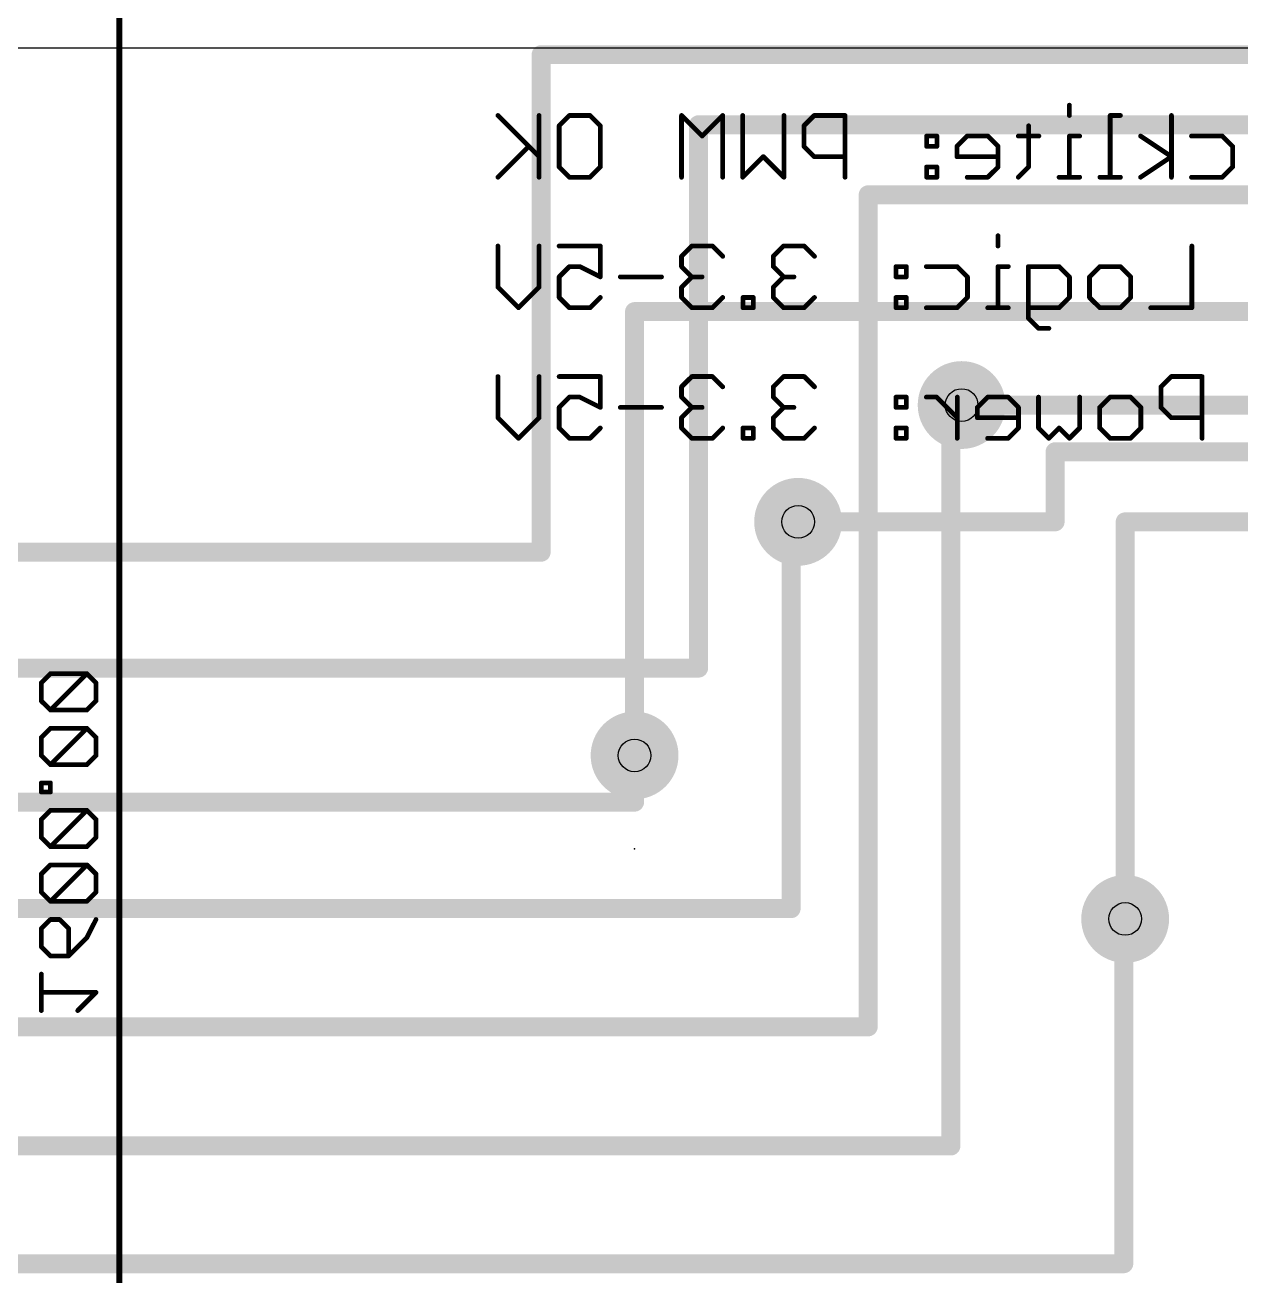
# Model space of a CAD drawing. Extents: x -2 to 110, y -6 to 68.
# Drawn here: x 43.95 to 69.98, y 24.36 to 51.13 of the extents above; entities that cross this region are included whole.
import ezdxf

# ---------------------------------------------------------------- set-up
doc = ezdxf.new("R2010")
doc.units = 0
for name, color, linetype in [('1', 22, 'CONTINUOUS'), ('16', 175, 'CONTINUOUS'), ('18', 82, 'CONTINUOUS'), ('22', 253, 'CONTINUOUS'), ('24', 7, 'CONTINUOUS'), ('29', 253, 'CONTINUOUS'), ('30', 253, 'CONTINUOUS'), ('44', 253, 'CONTINUOUS'), ('52', 253, 'CONTINUOUS')]:
    doc.layers.add(name, color=color, linetype=linetype)

# ---------------------------------------------------------------- blocks, each defined once
blk = doc.blocks.new('ROUNDV')
at = {"const_width": 0.5}
blk.add_lwpolyline([(0, -0.25, 1), (0, 0.25, 1), (0, -0.25)], format="xyb", dxfattribs=at)

msp = doc.modelspace()

# ---------------------------------------------------------------- linework, layer by layer
at = {"layer": '1', "const_width": 0.4064}
for points in [[(79, 45), (57, 45)], [(57, 45), (57, 35.5)], [(85.5, 43), (64, 43)], [(87, 42), (66, 42)], [(66, 42), (66, 40.5)], [(66, 40.5), (60.5, 40.5)], [(89, 40.5), (67.5, 40.5)], [(67.5, 40.5), (67.5, 32)]]:
    msp.add_lwpolyline(points, dxfattribs=at)
at = {"layer": '1', "const_width": 0.2032}
for points in [[(57, 45.1016, 1), (57, 44.8984)], [(57.1016, 45, 1), (56.8984, 45)], [(64, 43.1016, 1), (64, 42.8984)], [(66, 42.1016, 1), (66, 41.8984)], [(66.1016, 42, 1), (65.8984, 42)], [(60.5, 40.6016, 1), (60.5, 40.3984)], [(66, 40.3984, 1), (66, 40.6016)], [(67.5, 40.6016, 1), (67.5, 40.3984)], [(67.6016, 40.5, 1), (67.3984, 40.5)], [(65.8984, 40.5, 1), (66.1016, 40.5)], [(56.8984, 35.5, 1), (57.1016, 35.5)], [(67.3984, 32, 1), (67.6016, 32)]]:
    msp.add_lwpolyline(points, format="xyb", dxfattribs=at)
at = {"layer": '16', "const_width": 0.4064}
for points in [[(55, 50.5), (76, 50.5)], [(55, 39.85), (55, 50.5)], [(73.5, 49), (58.37, 49)], [(58.37, 49), (58.37, 37.37)], [(62, 29.69), (62, 47.5)], [(62, 47.5), (71, 47.5)], [(64, 43), (63.77, 43)], [(63.77, 43), (63.77, 27.14)], [(60.5, 40.5), (60.35, 40.5)], [(60.35, 40.5), (60.35, 32.22)], [(31.6, 39.85), (55, 39.85)], [(58.37, 37.37), (31.6, 37.37)], [(57, 35.5), (57, 34.5)], [(57, 34.5), (31.6, 34.5)], [(60.35, 32.22), (31.6, 32.22)], [(67.5, 32), (67.47, 32)], [(67.47, 32), (67.47, 24.62)], [(31.6, 29.69), (62, 29.69)], [(63.77, 27.14), (31.6, 27.14)], [(67.47, 24.62), (31.6, 24.62)]]:
    msp.add_lwpolyline(points, dxfattribs=at)
at = {"layer": '16', "const_width": 0.2032}
for points in [[(55, 50.6016, 1), (55, 50.3984)], [(55.1016, 50.5, 1), (54.8984, 50.5)], [(58.37, 49.1016, 1), (58.37, 48.8984)], [(58.4716, 49, 1), (58.2684, 49)], [(62.1016, 47.5, 1), (61.8984, 47.5)], [(62, 47.6016, 1), (62, 47.3984)], [(63.77, 43.1016, 1), (63.77, 42.8984)], [(63.8716, 43, 1), (63.6684, 43)], [(64, 42.8984, 1), (64, 43.1016)], [(60.35, 40.6016, 1), (60.35, 40.3984)], [(60.4516, 40.5, 1), (60.2484, 40.5)], [(60.5, 40.3984, 1), (60.5, 40.6016)], [(54.8984, 39.85, 1), (55.1016, 39.85)], [(55, 39.7484, 1), (55, 39.9516)], [(58.37, 37.2684, 1), (58.37, 37.4716)], [(58.2684, 37.37, 1), (58.4716, 37.37)], [(57.1016, 35.5, 1), (56.8984, 35.5)], [(56.8984, 34.5, 1), (57.1016, 34.5)], [(57, 34.3984, 1), (57, 34.6016)], [(60.35, 32.1184, 1), (60.35, 32.3216)], [(60.2484, 32.22, 1), (60.4516, 32.22)], [(67.47, 32.1016, 1), (67.47, 31.8984)], [(67.5716, 32, 1), (67.3684, 32)], [(67.5, 31.8984, 1), (67.5, 32.1016)], [(61.8984, 29.69, 1), (62.1016, 29.69)], [(62, 29.5884, 1), (62, 29.7916)], [(63.77, 27.0384, 1), (63.77, 27.2416)], [(63.6684, 27.14, 1), (63.8716, 27.14)], [(67.3684, 24.62, 1), (67.5716, 24.62)], [(67.47, 24.5184, 1), (67.47, 24.7216)]]:
    msp.add_lwpolyline(points, format="xyb", dxfattribs=at)
at = {"layer": '22'}
for points, const_width in [([(45.97, 14.085), (45.97, 54.595)], 0.13), ([(66.3059, 49.4186), (66.3059, 49.1983)], 0.1016), ([(54.957, 48.317), (54.0757, 49.1983)], 0.1016), ([(54.957, 49.1983), (54.957, 47.8764)], 0.1016), ([(55.3854, 48.978), (55.6057, 49.1983)], 0.1016), ([(55.3854, 48.0967), (55.3854, 48.978)], 0.1016), ([(55.6057, 49.1983), (56.0464, 49.1983)], 0.1016), ([(56.0464, 49.1983), (56.2667, 48.978)], 0.1016), ([(56.2667, 48.978), (56.2667, 48.0967)], 0.1016), ([(58.4455, 48.7577), (58.0049, 49.1983)], 0.1016), ([(58.0049, 49.1983), (58.0049, 47.8764)], 0.1016), ([(58.8861, 49.1983), (58.4455, 48.7577)], 0.1016), ([(58.8861, 47.8764), (58.8861, 49.1983)], 0.1016), ([(59.3146, 47.8764), (59.3146, 49.1983)], 0.1016), ([(60.1959, 49.1983), (60.1959, 47.8764)], 0.1016), ([(60.8446, 49.1983), (60.6243, 48.978)], 0.1016), ([(60.6243, 48.978), (60.6243, 48.5374)], 0.1016), ([(61.5056, 49.1983), (60.8446, 49.1983)], 0.1016), ([(61.5056, 47.8764), (61.5056, 49.1983)], 0.1016), ([(65.4327, 48.978), (65.4327, 48.0967)], 0.1016), ([(67.3993, 49.1983), (67.179, 49.1983)], 0.1016), ([(67.179, 49.1983), (67.179, 47.8764)], 0.1016), ([(68.4908, 47.8764), (68.4908, 49.1983)], 0.1016), ([(63.4702, 48.7577), (63.2499, 48.7577)], 0.1016), ([(63.2499, 48.7577), (63.2499, 48.5374)], 0.1016), ([(63.4702, 48.5374), (63.4702, 48.7577)], 0.1016), ([(64.1189, 48.7577), (63.8986, 48.5374)], 0.1016), ([(64.5596, 48.7577), (64.1189, 48.7577)], 0.1016), ([(64.7799, 48.5374), (64.5596, 48.7577)], 0.1016), ([(65.653, 48.7577), (65.2124, 48.7577)], 0.1016), ([(66.5262, 48.7577), (66.3059, 48.7577)], 0.1016), ([(66.3059, 48.7577), (66.3059, 47.8764)], 0.1016), ([(68.4908, 48.317), (67.8298, 48.7577)], 0.1016), ([(68.9192, 48.7577), (69.5802, 48.7577)], 0.1016), ([(69.5802, 48.7577), (69.8005, 48.5374)], 0.1016), ([(54.7366, 48.5374), (54.0757, 47.8764)], 0.1016), ([(60.6243, 48.5374), (60.8446, 48.317)], 0.1016), ([(63.2499, 48.5374), (63.4702, 48.5374)], 0.1016), ([(63.8986, 48.5374), (63.8986, 48.317)], 0.1016), ([(64.7799, 48.0967), (64.7799, 48.5374)], 0.1016), ([(69.8005, 48.5374), (69.8005, 48.0967)], 0.1016), ([(59.7552, 48.317), (59.3146, 47.8764)], 0.1016), ([(60.1959, 47.8764), (59.7552, 48.317)], 0.1016), ([(60.8446, 48.317), (61.5056, 48.317)], 0.1016), ([(63.8986, 48.317), (64.7799, 48.317)], 0.1016), ([(67.8298, 47.8764), (68.4908, 48.317)], 0.1016), ([(55.6057, 47.8764), (55.3854, 48.0967)], 0.1016), ([(56.2667, 48.0967), (56.0464, 47.8764)], 0.1016), ([(63.4702, 48.0967), (63.2499, 48.0967)], 0.1016), ([(63.2499, 48.0967), (63.2499, 47.8764)], 0.1016), ([(63.4702, 47.8764), (63.4702, 48.0967)], 0.1016), ([(64.5596, 47.8764), (64.7799, 48.0967)], 0.1016), ([(65.4327, 48.0967), (65.2124, 47.8764)], 0.1016), ([(69.8005, 48.0967), (69.5802, 47.8764)], 0.1016), ([(56.0464, 47.8764), (55.6057, 47.8764)], 0.1016), ([(63.2499, 47.8764), (63.4702, 47.8764)], 0.1016), ([(64.1189, 47.8764), (64.5596, 47.8764)], 0.1016), ([(66.5262, 47.8764), (66.0856, 47.8764)], 0.1016), ([(67.3993, 47.8764), (66.9587, 47.8764)], 0.1016), ([(69.5802, 47.8764), (68.9192, 47.8764)], 0.1016), ([(64.7779, 46.6247), (64.7779, 46.4043)], 0.1016), ([(54.0757, 45.523), (54.0757, 46.4043)], 0.1016), ([(54.957, 46.4043), (54.957, 45.523)], 0.1016), ([(55.3854, 46.4043), (56.2667, 46.4043)], 0.1016), ([(56.2667, 46.4043), (56.2667, 45.7434)], 0.1016), ([(58.2252, 46.4043), (58.0048, 46.184)], 0.1016), ([(58.6658, 46.4043), (58.2252, 46.4043)], 0.1016), ([(58.8861, 46.184), (58.6658, 46.4043)], 0.1016), ([(60.1898, 46.4043), (59.9694, 46.184)], 0.1016), ([(60.6304, 46.4043), (60.1898, 46.4043)], 0.1016), ([(60.8507, 46.184), (60.6304, 46.4043)], 0.1016), ([(68.9274, 46.4043), (68.9274, 45.0824)], 0.1016), ([(58.0048, 46.184), (58.0048, 45.9637)], 0.1016), ([(59.9694, 46.184), (59.9694, 45.9637)], 0.1016), ([(55.6057, 45.9637), (55.3854, 45.7434)], 0.1016), ([(55.3854, 45.7434), (55.3854, 45.3027)], 0.1016), ([(55.826, 45.9637), (55.6057, 45.9637)], 0.1016), ([(56.2667, 45.7434), (55.826, 45.9637)], 0.1016), ([(57.5764, 45.7434), (56.6951, 45.7434)], 0.1016), ([(58.0048, 45.9637), (58.2252, 45.7434)], 0.1016), ([(58.2252, 45.7434), (58.0048, 45.523)], 0.1016), ([(58.2252, 45.7434), (58.4455, 45.7434)], 0.1016), ([(59.9694, 45.9637), (60.1898, 45.7434)], 0.1016), ([(60.1898, 45.7434), (59.9694, 45.523)], 0.1016), ([(60.1898, 45.7434), (60.4101, 45.7434)], 0.1016), ([(62.8153, 45.9637), (62.595, 45.9637)], 0.1016), ([(62.595, 45.9637), (62.595, 45.7434)], 0.1016), ([(62.595, 45.7434), (62.8153, 45.7434)], 0.1016), ([(62.8153, 45.7434), (62.8153, 45.9637)], 0.1016), ([(63.2437, 45.9637), (63.9047, 45.9637)], 0.1016), ([(63.9047, 45.9637), (64.125, 45.7434)], 0.1016), ([(64.125, 45.7434), (64.125, 45.3027)], 0.1016), ([(64.9982, 45.9637), (64.7779, 45.9637)], 0.1016), ([(64.7779, 45.9637), (64.7779, 45.0824)], 0.1016), ([(65.4266, 44.8621), (65.4266, 45.9637)], 0.1016), ([(65.4266, 45.9637), (66.0876, 45.9637)], 0.1016), ([(66.0876, 45.9637), (66.3079, 45.7434)], 0.1016), ([(66.3079, 45.7434), (66.3079, 45.3027)], 0.1016), ([(66.7363, 45.7434), (66.9567, 45.9637)], 0.1016), ([(66.7363, 45.3027), (66.7363, 45.7434)], 0.1016), ([(66.9567, 45.9637), (67.3973, 45.9637)], 0.1016), ([(67.3973, 45.9637), (67.6176, 45.7434)], 0.1016), ([(67.6176, 45.7434), (67.6176, 45.3027)], 0.1016), ([(54.5163, 45.0824), (54.0757, 45.523)], 0.1016), ([(54.957, 45.523), (54.5163, 45.0824)], 0.1016), ([(58.0048, 45.523), (58.0048, 45.3027)], 0.1016), ([(59.9694, 45.523), (59.9694, 45.3027)], 0.1016), ([(55.3854, 45.3027), (55.6057, 45.0824)], 0.1016), ([(56.0464, 45.0824), (56.2667, 45.3027)], 0.1016), ([(58.0048, 45.3027), (58.2252, 45.0824)], 0.1016), ([(58.6658, 45.0824), (58.8861, 45.3027)], 0.1016), ([(59.541, 45.3027), (59.3207, 45.3027)], 0.1016), ([(59.3207, 45.3027), (59.3207, 45.0824)], 0.1016), ([(59.541, 45.0824), (59.541, 45.3027)], 0.1016), ([(59.9694, 45.3027), (60.1898, 45.0824)], 0.1016), ([(60.6304, 45.0824), (60.8507, 45.3027)], 0.1016), ([(62.8153, 45.3027), (62.595, 45.3027)], 0.1016), ([(62.595, 45.3027), (62.595, 45.0824)], 0.1016), ([(62.8153, 45.0824), (62.8153, 45.3027)], 0.1016), ([(64.125, 45.3027), (63.9047, 45.0824)], 0.1016), ([(66.3079, 45.3027), (66.0876, 45.0824)], 0.1016), ([(66.9567, 45.0824), (66.7363, 45.3027)], 0.1016), ([(67.6176, 45.3027), (67.3973, 45.0824)], 0.1016), ([(55.6057, 45.0824), (56.0464, 45.0824)], 0.1016), ([(58.2252, 45.0824), (58.6658, 45.0824)], 0.1016), ([(59.3207, 45.0824), (59.541, 45.0824)], 0.1016), ([(60.1898, 45.0824), (60.6304, 45.0824)], 0.1016), ([(62.595, 45.0824), (62.8153, 45.0824)], 0.1016), ([(63.9047, 45.0824), (63.2437, 45.0824)], 0.1016), ([(64.9982, 45.0824), (64.5575, 45.0824)], 0.1016), ([(66.0876, 45.0824), (65.4266, 45.0824)], 0.1016), ([(67.3973, 45.0824), (66.9567, 45.0824)], 0.1016), ([(68.9274, 45.0824), (68.0461, 45.0824)], 0.1016), ([(65.6469, 44.6418), (65.4266, 44.8621)], 0.1016), ([(65.8673, 44.6418), (65.6469, 44.6418)], 0.1016), ([(54.0757, 42.729), (54.0757, 43.6103)], 0.1016), ([(54.957, 43.6103), (54.957, 42.729)], 0.1016), ([(55.3854, 43.6103), (56.2667, 43.6103)], 0.1016), ([(56.2667, 43.6103), (56.2667, 42.9494)], 0.1016), ([(58.2252, 43.6103), (58.0048, 43.39)], 0.1016), ([(58.6658, 43.6103), (58.2252, 43.6103)], 0.1016), ([(58.8861, 43.39), (58.6658, 43.6103)], 0.1016), ([(60.1898, 43.6103), (59.9694, 43.39)], 0.1016), ([(60.6304, 43.6103), (60.1898, 43.6103)], 0.1016), ([(60.8507, 43.39), (60.6304, 43.6103)], 0.1016), ([(68.4847, 43.6103), (68.2644, 43.39)], 0.1016), ([(69.1456, 43.6103), (68.4847, 43.6103)], 0.1016), ([(69.1456, 42.2884), (69.1456, 43.6103)], 0.1016), ([(58.0048, 43.39), (58.0048, 43.1697)], 0.1016), ([(59.9694, 43.39), (59.9694, 43.1697)], 0.1016), ([(68.2644, 43.39), (68.2644, 42.9494)], 0.1016), ([(55.6057, 43.1697), (55.3854, 42.9494)], 0.1016), ([(55.826, 43.1697), (55.6057, 43.1697)], 0.1016), ([(56.2667, 42.9494), (55.826, 43.1697)], 0.1016), ([(58.0048, 43.1697), (58.2252, 42.9494)], 0.1016), ([(59.9694, 43.1697), (60.1898, 42.9494)], 0.1016), ([(62.8153, 43.1697), (62.595, 43.1697)], 0.1016), ([(62.595, 43.1697), (62.595, 42.9494)], 0.1016), ([(62.8153, 42.9494), (62.8153, 43.1697)], 0.1016), ([(63.4661, 43.1697), (63.2458, 43.1697)], 0.1016), ([(63.9067, 42.729), (63.4661, 43.1697)], 0.1016), ([(63.9067, 42.2884), (63.9067, 43.1697)], 0.1016), ([(64.5555, 43.1697), (64.3352, 42.9494)], 0.1016), ([(64.9961, 43.1697), (64.5555, 43.1697)], 0.1016), ([(65.2165, 42.9494), (64.9961, 43.1697)], 0.1016), ([(65.6449, 42.5087), (65.6449, 43.1697)], 0.1016), ([(66.5262, 43.1697), (66.5262, 42.5087)], 0.1016), ([(66.9546, 42.9494), (67.175, 43.1697)], 0.1016), ([(67.175, 43.1697), (67.6156, 43.1697)], 0.1016), ([(67.6156, 43.1697), (67.8359, 42.9494)], 0.1016), ([(55.3854, 42.9494), (55.3854, 42.5087)], 0.1016), ([(57.5764, 42.9494), (56.6951, 42.9494)], 0.1016), ([(58.2252, 42.9494), (58.0048, 42.729)], 0.1016), ([(58.2252, 42.9494), (58.4455, 42.9494)], 0.1016), ([(60.1898, 42.9494), (59.9694, 42.729)], 0.1016), ([(60.1898, 42.9494), (60.4101, 42.9494)], 0.1016), ([(62.595, 42.9494), (62.8153, 42.9494)], 0.1016), ([(64.3352, 42.9494), (64.3352, 42.729)], 0.1016), ([(65.2165, 42.5087), (65.2165, 42.9494)], 0.1016), ([(66.9546, 42.5087), (66.9546, 42.9494)], 0.1016), ([(67.8359, 42.9494), (67.8359, 42.5087)], 0.1016), ([(68.2644, 42.9494), (68.4847, 42.729)], 0.1016), ([(54.5163, 42.2884), (54.0757, 42.729)], 0.1016), ([(54.957, 42.729), (54.5163, 42.2884)], 0.1016), ([(58.0048, 42.729), (58.0048, 42.5087)], 0.1016), ([(59.9694, 42.729), (59.9694, 42.5087)], 0.1016), ([(64.3352, 42.729), (65.2165, 42.729)], 0.1016), ([(68.4847, 42.729), (69.1456, 42.729)], 0.1016), ([(55.3854, 42.5087), (55.6057, 42.2884)], 0.1016), ([(55.6057, 42.2884), (56.0464, 42.2884)], 0.1016), ([(56.0464, 42.2884), (56.2667, 42.5087)], 0.1016), ([(58.0048, 42.5087), (58.2252, 42.2884)], 0.1016), ([(58.2252, 42.2884), (58.6658, 42.2884)], 0.1016), ([(58.6658, 42.2884), (58.8861, 42.5087)], 0.1016), ([(59.541, 42.5087), (59.3207, 42.5087)], 0.1016), ([(59.3207, 42.5087), (59.3207, 42.2884)], 0.1016), ([(59.3207, 42.2884), (59.541, 42.2884)], 0.1016), ([(59.541, 42.2884), (59.541, 42.5087)], 0.1016), ([(59.9694, 42.5087), (60.1898, 42.2884)], 0.1016), ([(60.1898, 42.2884), (60.6304, 42.2884)], 0.1016), ([(60.6304, 42.2884), (60.8507, 42.5087)], 0.1016), ([(62.8153, 42.5087), (62.595, 42.5087)], 0.1016), ([(62.595, 42.5087), (62.595, 42.2884)], 0.1016), ([(62.595, 42.2884), (62.8153, 42.2884)], 0.1016), ([(62.8153, 42.2884), (62.8153, 42.5087)], 0.1016), ([(64.5555, 42.2884), (64.9961, 42.2884)], 0.1016), ([(64.9961, 42.2884), (65.2165, 42.5087)], 0.1016), ([(65.8652, 42.2884), (65.6449, 42.5087)], 0.1016), ([(66.0855, 42.5087), (65.8652, 42.2884)], 0.1016), ([(66.3059, 42.2884), (66.0855, 42.5087)], 0.1016), ([(66.5262, 42.5087), (66.3059, 42.2884)], 0.1016), ([(67.175, 42.2884), (66.9546, 42.5087)], 0.1016), ([(67.6156, 42.2884), (67.175, 42.2884)], 0.1016), ([(67.8359, 42.5087), (67.6156, 42.2884)], 0.1016), ([(44.4982, 37.25), (44.3033, 37.0551)], 0.1016), ([(45.2778, 37.25), (44.4982, 37.25)], 0.1016), ([(44.4982, 36.4704), (45.2778, 37.25)], 0.1016), ([(45.4727, 37.0551), (45.2778, 37.25)], 0.1016), ([(44.3033, 37.0551), (44.3033, 36.6653)], 0.1016), ([(45.4727, 36.6653), (45.4727, 37.0551)], 0.1016), ([(44.3033, 36.6653), (44.4982, 36.4704)], 0.1016), ([(45.2778, 36.4704), (45.4727, 36.6653)], 0.1016), ([(44.4982, 36.4704), (45.2778, 36.4704)], 0.1016), ([(44.4982, 36.0806), (44.3033, 35.8857)], 0.1016), ([(44.3033, 35.8857), (44.3033, 35.4959)], 0.1016), ([(45.2778, 36.0806), (44.4982, 36.0806)], 0.1016), ([(44.4982, 35.301), (45.2778, 36.0806)], 0.1016), ([(45.4727, 35.8857), (45.2778, 36.0806)], 0.1016), ([(45.4727, 35.4959), (45.4727, 35.8857)], 0.1016), ([(44.3033, 35.4959), (44.4982, 35.301)], 0.1016), ([(44.4982, 35.301), (45.2778, 35.301)], 0.1016), ([(45.2778, 35.301), (45.4727, 35.4959)], 0.1016), ([(44.4982, 34.9112), (44.3033, 34.9112)], 0.1016), ([(44.3033, 34.9112), (44.3033, 34.7163)], 0.1016), ([(44.4982, 34.7163), (44.4982, 34.9112)], 0.1016), ([(44.3033, 34.7163), (44.4982, 34.7163)], 0.1016), ([(44.4982, 34.3265), (44.3033, 34.1316)], 0.1016), ([(45.2778, 34.3265), (44.4982, 34.3265)], 0.1016), ([(44.4982, 33.5469), (45.2778, 34.3265)], 0.1016), ([(45.4727, 34.1316), (45.2778, 34.3265)], 0.1016), ([(44.3033, 34.1316), (44.3033, 33.7418)], 0.1016), ([(45.4727, 33.7418), (45.4727, 34.1316)], 0.1016), ([(44.3033, 33.7418), (44.4982, 33.5469)], 0.1016), ([(45.2778, 33.5469), (45.4727, 33.7418)], 0.1016), ([(44.4982, 33.5469), (45.2778, 33.5469)], 0.1016), ([(44.4982, 33.1571), (44.3033, 32.9622)], 0.1016), ([(45.2778, 33.1571), (44.4982, 33.1571)], 0.1016), ([(44.4982, 32.3775), (45.2778, 33.1571)], 0.1016), ([(45.4727, 32.9622), (45.2778, 33.1571)], 0.1016), ([(44.3033, 32.9622), (44.3033, 32.5724)], 0.1016), ([(45.4727, 32.5724), (45.4727, 32.9622)], 0.1016), ([(44.3033, 32.5724), (44.4982, 32.3775)], 0.1016), ([(44.4982, 32.3775), (45.2778, 32.3775)], 0.1016), ([(45.2778, 32.3775), (45.4727, 32.5724)], 0.1016), ([(44.3033, 31.7928), (44.4982, 31.9877)], 0.1016), ([(44.4982, 31.9877), (44.6931, 31.9877)], 0.1016), ([(44.6931, 31.9877), (44.888, 31.7928)], 0.1016), ([(45.4727, 31.9877), (45.2778, 31.5979)], 0.1016), ([(44.3033, 31.403), (44.3033, 31.7928)], 0.1016), ([(44.888, 31.7928), (44.888, 31.2081)], 0.1016), ([(45.2778, 31.5979), (44.888, 31.2081)], 0.1016), ([(44.4982, 31.2081), (44.3033, 31.403)], 0.1016), ([(44.888, 31.2081), (44.4982, 31.2081)], 0.1016), ([(44.3033, 30.0387), (44.3033, 30.8183)], 0.1016), ([(45.4727, 30.4285), (44.3033, 30.4285)], 0.1016), ([(45.0829, 30.0387), (45.4727, 30.4285)], 0.1016)]:
    msp.add_lwpolyline(points, dxfattribs=dict(at, const_width=const_width))
at = {"layer": '22', "const_width": 0.0508}
for points in [[(66.3313, 49.4186, 1), (66.2805, 49.4186)], [(54.0936, 49.2163, 1), (54.0577, 49.1804)], [(54.9824, 49.1983, 1), (54.9316, 49.1983)], [(55.3674, 48.996, 1), (55.4034, 48.96)], [(55.4108, 48.978, 1), (55.36, 48.978)], [(55.6057, 49.2237, 1), (55.6057, 49.1729)], [(55.6237, 49.1804, 1), (55.5878, 49.2163)], [(56.0643, 49.2163, 1), (56.0284, 49.1804)], [(56.0464, 49.1729, 1), (56.0464, 49.2237)], [(56.2921, 48.978, 1), (56.2413, 48.978)], [(56.2487, 48.96, 1), (56.2846, 48.996)], [(58.0228, 49.2163, 1), (57.9869, 49.1804)], [(58.0303, 49.1983, 1), (57.9795, 49.1983)], [(58.9115, 49.1983, 1), (58.8607, 49.1983)], [(58.9041, 49.1804, 1), (58.8682, 49.2163)], [(59.34, 49.1983, 1), (59.2892, 49.1983)], [(60.2213, 49.1983, 1), (60.1705, 49.1983)], [(60.6063, 48.996, 1), (60.6423, 48.96)], [(60.6497, 48.978, 1), (60.5989, 48.978)], [(60.8446, 49.2237, 1), (60.8446, 49.1729)], [(60.8626, 49.1804, 1), (60.8267, 49.2163)], [(61.531, 49.1983, 1), (61.4802, 49.1983)], [(61.5056, 49.1729, 1), (61.5056, 49.2237)], [(65.4581, 48.978, 1), (65.4073, 48.978)], [(66.2805, 49.1983, 1), (66.3313, 49.1983)], [(67.179, 49.2237, 1), (67.179, 49.1729)], [(67.2044, 49.1983, 1), (67.1536, 49.1983)], [(67.3993, 49.1729, 1), (67.3993, 49.2237)], [(68.5162, 49.1983, 1), (68.4654, 49.1983)], [(58.4275, 48.7756, 1), (58.4635, 48.7397)], [(58.4275, 48.7397, 1), (58.4635, 48.7756)], [(63.2499, 48.7831, 1), (63.2499, 48.7323)], [(63.2753, 48.7577, 1), (63.2245, 48.7577)], [(63.4956, 48.7577, 1), (63.4448, 48.7577)], [(63.4702, 48.7323, 1), (63.4702, 48.7831)], [(64.1189, 48.7831, 1), (64.1189, 48.7323)], [(64.1369, 48.7397, 1), (64.101, 48.7756)], [(64.5775, 48.7756, 1), (64.5416, 48.7397)], [(64.5596, 48.7323, 1), (64.5596, 48.7831)], [(65.2124, 48.7831, 1), (65.2124, 48.7323)], [(65.653, 48.7323, 1), (65.653, 48.7831)], [(66.3059, 48.7831, 1), (66.3059, 48.7323)], [(66.3313, 48.7577, 1), (66.2805, 48.7577)], [(66.5262, 48.7323, 1), (66.5262, 48.7831)], [(67.8439, 48.7788, 1), (67.8157, 48.7366)], [(68.9192, 48.7831, 1), (68.9192, 48.7323)], [(69.5982, 48.7756, 1), (69.5622, 48.7397)], [(69.5802, 48.7323, 1), (69.5802, 48.7831)], [(54.7546, 48.5194, 1), (54.7187, 48.5553)], [(60.6423, 48.5553, 1), (60.6063, 48.5194)], [(60.5989, 48.5374, 1), (60.6497, 48.5374)], [(63.2499, 48.5628, 1), (63.2499, 48.512)], [(63.2245, 48.5374, 1), (63.2753, 48.5374)], [(63.4448, 48.5374, 1), (63.4956, 48.5374)], [(63.4702, 48.512, 1), (63.4702, 48.5628)], [(63.924, 48.5374, 1), (63.8732, 48.5374)], [(63.8807, 48.5553, 1), (63.9166, 48.5194)], [(64.8053, 48.5374, 1), (64.7545, 48.5374)], [(64.7619, 48.5194, 1), (64.7979, 48.5553)], [(69.8259, 48.5374, 1), (69.7751, 48.5374)], [(69.7825, 48.5194, 1), (69.8185, 48.5553)], [(54.939, 48.2991, 1), (54.9749, 48.335)], [(59.7732, 48.335, 1), (59.7373, 48.2991)], [(59.7732, 48.2991, 1), (59.7373, 48.335)], [(60.8446, 48.3424, 1), (60.8446, 48.2916)], [(60.8267, 48.2991, 1), (60.8626, 48.335)], [(61.5056, 48.2916, 1), (61.5056, 48.3424)], [(63.8986, 48.3424, 1), (63.8986, 48.2916)], [(63.8732, 48.317, 1), (63.924, 48.317)], [(64.7799, 48.2916, 1), (64.7799, 48.3424)], [(68.5049, 48.2959, 1), (68.4767, 48.3382)], [(68.4767, 48.2959, 1), (68.5049, 48.3382)], [(55.4034, 48.1147, 1), (55.3674, 48.0788)], [(55.36, 48.0967, 1), (55.4108, 48.0967)], [(56.2413, 48.0967, 1), (56.2921, 48.0967)], [(56.2846, 48.0788, 1), (56.2487, 48.1147)], [(63.2499, 48.1221, 1), (63.2499, 48.0713)], [(63.2753, 48.0967, 1), (63.2245, 48.0967)], [(63.4956, 48.0967, 1), (63.4448, 48.0967)], [(63.4702, 48.0713, 1), (63.4702, 48.1221)], [(64.7545, 48.0967, 1), (64.8053, 48.0967)], [(64.7979, 48.0788, 1), (64.7619, 48.1147)], [(65.4073, 48.0967, 1), (65.4581, 48.0967)], [(65.4507, 48.0788, 1), (65.4148, 48.1147)], [(69.7751, 48.0967, 1), (69.8259, 48.0967)], [(69.8185, 48.0788, 1), (69.7825, 48.1147)], [(54.0577, 47.8944, 1), (54.0936, 47.8584)], [(54.9316, 47.8764, 1), (54.9824, 47.8764)], [(55.6057, 47.9018, 1), (55.6057, 47.851)], [(55.5878, 47.8584, 1), (55.6237, 47.8944)], [(56.0284, 47.8944, 1), (56.0643, 47.8584)], [(56.0464, 47.851, 1), (56.0464, 47.9018)], [(57.9795, 47.8764, 1), (58.0303, 47.8764)], [(58.8607, 47.8764, 1), (58.9115, 47.8764)], [(59.2966, 47.8944, 1), (59.3325, 47.8584)], [(59.2892, 47.8764, 1), (59.34, 47.8764)], [(60.1705, 47.8764, 1), (60.2213, 47.8764)], [(60.1779, 47.8584, 1), (60.2138, 47.8944)], [(61.4802, 47.8764, 1), (61.531, 47.8764)], [(63.2499, 47.9018, 1), (63.2499, 47.851)], [(63.2245, 47.8764, 1), (63.2753, 47.8764)], [(63.4448, 47.8764, 1), (63.4956, 47.8764)], [(63.4702, 47.851, 1), (63.4702, 47.9018)], [(64.1189, 47.9018, 1), (64.1189, 47.851)], [(64.5416, 47.8944, 1), (64.5775, 47.8584)], [(64.5596, 47.851, 1), (64.5596, 47.9018)], [(65.1944, 47.8944, 1), (65.2304, 47.8584)], [(66.0856, 47.9018, 1), (66.0856, 47.851)], [(66.2805, 47.8764, 1), (66.3313, 47.8764)], [(66.5262, 47.851, 1), (66.5262, 47.9018)], [(66.9587, 47.9018, 1), (66.9587, 47.851)], [(67.1536, 47.8764, 1), (67.2044, 47.8764)], [(67.3993, 47.851, 1), (67.3993, 47.9018)], [(67.8157, 47.8975, 1), (67.8439, 47.8553)], [(68.4654, 47.8764, 1), (68.5162, 47.8764)], [(68.9192, 47.9018, 1), (68.9192, 47.851)], [(69.5622, 47.8944, 1), (69.5982, 47.8584)], [(69.5802, 47.851, 1), (69.5802, 47.9018)], [(64.8033, 46.6247, 1), (64.7525, 46.6247)], [(54.1011, 46.4043, 1), (54.0503, 46.4043)], [(54.9824, 46.4043, 1), (54.9316, 46.4043)], [(55.3854, 46.4297, 1), (55.3854, 46.3789)], [(56.2921, 46.4043, 1), (56.2413, 46.4043)], [(56.2667, 46.3789, 1), (56.2667, 46.4297)], [(58.2252, 46.4297, 1), (58.2252, 46.3789)], [(58.2431, 46.3864, 1), (58.2072, 46.4223)], [(58.6838, 46.4223, 1), (58.6478, 46.3864)], [(58.6658, 46.3789, 1), (58.6658, 46.4297)], [(60.1898, 46.4297, 1), (60.1898, 46.3789)], [(60.2077, 46.3864, 1), (60.1718, 46.4223)], [(60.6484, 46.4223, 1), (60.6124, 46.3864)], [(60.6304, 46.3789, 1), (60.6304, 46.4297)], [(64.7525, 46.4043, 1), (64.8033, 46.4043)], [(68.9528, 46.4043, 1), (68.902, 46.4043)], [(58.0302, 46.184, 1), (57.9794, 46.184)], [(57.9869, 46.202, 1), (58.0228, 46.166)], [(58.8682, 46.166, 1), (58.9041, 46.202)], [(59.9948, 46.184, 1), (59.944, 46.184)], [(59.9515, 46.202, 1), (59.9874, 46.166)], [(60.8328, 46.166, 1), (60.8687, 46.202)], [(55.4108, 45.7434, 1), (55.36, 45.7434)], [(55.6057, 45.9891, 1), (55.6057, 45.9383)], [(55.6237, 45.9457, 1), (55.5878, 45.9816)], [(55.8374, 45.9864, 1), (55.8147, 45.941)], [(55.826, 45.9383, 1), (55.826, 45.9891)], [(56.2553, 45.7206, 1), (56.278, 45.7661)], [(56.6951, 45.7688, 1), (56.6951, 45.718)], [(57.5764, 45.718, 1), (57.5764, 45.7688)], [(57.9794, 45.9637, 1), (58.0302, 45.9637)], [(58.0228, 45.9816, 1), (57.9869, 45.9457)], [(58.2252, 45.7688, 1), (58.2252, 45.718)], [(58.2431, 45.7254, 1), (58.2072, 45.7613)], [(58.4455, 45.718, 1), (58.4455, 45.7688)], [(59.944, 45.9637, 1), (59.9948, 45.9637)], [(59.9874, 45.9816, 1), (59.9515, 45.9457)], [(60.1898, 45.7688, 1), (60.1898, 45.718)], [(60.2077, 45.7254, 1), (60.1718, 45.7613)], [(60.4101, 45.718, 1), (60.4101, 45.7688)], [(62.595, 45.9891, 1), (62.595, 45.9383)], [(62.6204, 45.9637, 1), (62.5696, 45.9637)], [(62.595, 45.7688, 1), (62.595, 45.718)], [(62.8407, 45.9637, 1), (62.7899, 45.9637)], [(62.8153, 45.9383, 1), (62.8153, 45.9891)], [(62.8153, 45.718, 1), (62.8153, 45.7688)], [(63.2437, 45.9891, 1), (63.2437, 45.9383)], [(63.9227, 45.9816, 1), (63.8867, 45.9457)], [(63.9047, 45.9383, 1), (63.9047, 45.9891)], [(64.1504, 45.7434, 1), (64.0996, 45.7434)], [(64.7779, 45.9891, 1), (64.7779, 45.9383)], [(64.8033, 45.9637, 1), (64.7525, 45.9637)], [(64.9982, 45.9383, 1), (64.9982, 45.9891)], [(65.452, 45.9637, 1), (65.4012, 45.9637)], [(65.4266, 45.9891, 1), (65.4266, 45.9383)], [(66.1055, 45.9816, 1), (66.0696, 45.9457)], [(66.0876, 45.9383, 1), (66.0876, 45.9891)], [(66.3333, 45.7434, 1), (66.2825, 45.7434)], [(66.7617, 45.7434, 1), (66.7109, 45.7434)], [(66.9567, 45.9891, 1), (66.9567, 45.9383)], [(66.9746, 45.9457, 1), (66.9387, 45.9816)], [(67.4153, 45.9816, 1), (67.3793, 45.9457)], [(67.3973, 45.9383, 1), (67.3973, 45.9891)], [(67.643, 45.7434, 1), (67.5922, 45.7434)], [(54.0936, 45.541, 1), (54.0577, 45.5051)], [(54.0503, 45.523, 1), (54.1011, 45.523)], [(54.9316, 45.523, 1), (54.9824, 45.523)], [(54.9749, 45.5051, 1), (54.939, 45.541)], [(55.3674, 45.7613, 1), (55.4034, 45.7254)], [(56.2413, 45.7434, 1), (56.2921, 45.7434)], [(58.0302, 45.523, 1), (57.9794, 45.523)], [(57.9869, 45.541, 1), (58.0228, 45.5051)], [(58.2072, 45.7254, 1), (58.2431, 45.7613)], [(59.9948, 45.523, 1), (59.944, 45.523)], [(59.9515, 45.541, 1), (59.9874, 45.5051)], [(60.1718, 45.7254, 1), (60.2077, 45.7613)], [(62.5696, 45.7434, 1), (62.6204, 45.7434)], [(62.7899, 45.7434, 1), (62.8407, 45.7434)], [(64.1071, 45.7254, 1), (64.143, 45.7613)], [(66.2899, 45.7254, 1), (66.3259, 45.7613)], [(66.7184, 45.7613, 1), (66.7543, 45.7254)], [(67.5997, 45.7254, 1), (67.6356, 45.7613)], [(55.4034, 45.3207, 1), (55.3674, 45.2848)], [(55.36, 45.3027, 1), (55.4108, 45.3027)], [(56.2846, 45.2848, 1), (56.2487, 45.3207)], [(57.9794, 45.3027, 1), (58.0302, 45.3027)], [(58.0228, 45.3207, 1), (57.9869, 45.2848)], [(58.9041, 45.2848, 1), (58.8682, 45.3207)], [(59.3207, 45.3281, 1), (59.3207, 45.2773)], [(59.3461, 45.3027, 1), (59.2953, 45.3027)], [(59.5664, 45.3027, 1), (59.5156, 45.3027)], [(59.541, 45.2773, 1), (59.541, 45.3281)], [(59.944, 45.3027, 1), (59.9948, 45.3027)], [(59.9874, 45.3207, 1), (59.9515, 45.2848)], [(60.8687, 45.2848, 1), (60.8328, 45.3207)], [(62.595, 45.3281, 1), (62.595, 45.2773)], [(62.6204, 45.3027, 1), (62.5696, 45.3027)], [(62.8407, 45.3027, 1), (62.7899, 45.3027)], [(62.8153, 45.2773, 1), (62.8153, 45.3281)], [(64.0996, 45.3027, 1), (64.1504, 45.3027)], [(64.143, 45.2848, 1), (64.1071, 45.3207)], [(66.2825, 45.3027, 1), (66.3333, 45.3027)], [(66.3259, 45.2848, 1), (66.2899, 45.3207)], [(66.7109, 45.3027, 1), (66.7617, 45.3027)], [(66.7543, 45.3207, 1), (66.7184, 45.2848)], [(67.5922, 45.3027, 1), (67.643, 45.3027)], [(67.6356, 45.2848, 1), (67.5997, 45.3207)], [(54.4984, 45.1004, 1), (54.5343, 45.0644)], [(54.4984, 45.0644, 1), (54.5343, 45.1004)], [(55.6057, 45.1078, 1), (55.6057, 45.057)], [(55.5878, 45.0644, 1), (55.6237, 45.1004)], [(56.0284, 45.1004, 1), (56.0643, 45.0644)], [(56.0464, 45.057, 1), (56.0464, 45.1078)], [(58.2252, 45.1078, 1), (58.2252, 45.057)], [(58.2072, 45.0644, 1), (58.2431, 45.1004)], [(58.6478, 45.1004, 1), (58.6838, 45.0644)], [(58.6658, 45.057, 1), (58.6658, 45.1078)], [(59.3207, 45.1078, 1), (59.3207, 45.057)], [(59.2953, 45.0824, 1), (59.3461, 45.0824)], [(59.5156, 45.0824, 1), (59.5664, 45.0824)], [(59.541, 45.057, 1), (59.541, 45.1078)], [(60.1898, 45.1078, 1), (60.1898, 45.057)], [(60.1718, 45.0644, 1), (60.2077, 45.1004)], [(60.6124, 45.1004, 1), (60.6484, 45.0644)], [(60.6304, 45.057, 1), (60.6304, 45.1078)], [(62.595, 45.1078, 1), (62.595, 45.057)], [(62.5696, 45.0824, 1), (62.6204, 45.0824)], [(62.7899, 45.0824, 1), (62.8407, 45.0824)], [(62.8153, 45.057, 1), (62.8153, 45.1078)], [(63.2437, 45.1078, 1), (63.2437, 45.057)], [(63.8867, 45.1004, 1), (63.9227, 45.0644)], [(63.9047, 45.057, 1), (63.9047, 45.1078)], [(64.5575, 45.1078, 1), (64.5575, 45.057)], [(64.7525, 45.0824, 1), (64.8033, 45.0824)], [(64.9982, 45.057, 1), (64.9982, 45.1078)], [(65.4266, 45.1078, 1), (65.4266, 45.057)], [(66.0696, 45.1004, 1), (66.1055, 45.0644)], [(66.0876, 45.057, 1), (66.0876, 45.1078)], [(66.9567, 45.1078, 1), (66.9567, 45.057)], [(66.9387, 45.0644, 1), (66.9746, 45.1004)], [(67.3793, 45.1004, 1), (67.4153, 45.0644)], [(67.3973, 45.057, 1), (67.3973, 45.1078)], [(68.0461, 45.1078, 1), (68.0461, 45.057)], [(68.902, 45.0824, 1), (68.9528, 45.0824)], [(68.9274, 45.057, 1), (68.9274, 45.1078)], [(65.4012, 44.8621, 1), (65.452, 44.8621)], [(65.4446, 44.88, 1), (65.4087, 44.8441)], [(65.6469, 44.6672, 1), (65.6469, 44.6164)], [(65.629, 44.6238, 1), (65.6649, 44.6597)], [(65.8673, 44.6164, 1), (65.8673, 44.6672)], [(54.1011, 43.6103, 1), (54.0503, 43.6103)], [(54.9824, 43.6103, 1), (54.9316, 43.6103)], [(55.3854, 43.6357, 1), (55.3854, 43.5849)], [(56.2921, 43.6103, 1), (56.2413, 43.6103)], [(56.2667, 43.5849, 1), (56.2667, 43.6357)], [(58.2252, 43.6357, 1), (58.2252, 43.5849)], [(58.2431, 43.5924, 1), (58.2072, 43.6283)], [(58.6838, 43.6283, 1), (58.6478, 43.5924)], [(58.6658, 43.5849, 1), (58.6658, 43.6357)], [(60.1898, 43.6357, 1), (60.1898, 43.5849)], [(60.2077, 43.5924, 1), (60.1718, 43.6283)], [(60.6484, 43.6283, 1), (60.6124, 43.5924)], [(60.6304, 43.5849, 1), (60.6304, 43.6357)], [(68.4847, 43.6357, 1), (68.4847, 43.5849)], [(68.5026, 43.5924, 1), (68.4667, 43.6283)], [(69.171, 43.6103, 1), (69.1202, 43.6103)], [(69.1456, 43.5849, 1), (69.1456, 43.6357)], [(58.0302, 43.39, 1), (57.9794, 43.39)], [(57.9869, 43.408, 1), (58.0228, 43.372)], [(58.8682, 43.372, 1), (58.9041, 43.408)], [(59.9948, 43.39, 1), (59.944, 43.39)], [(59.9515, 43.408, 1), (59.9874, 43.372)], [(60.8328, 43.372, 1), (60.8687, 43.408)], [(68.2464, 43.408, 1), (68.2823, 43.372)], [(68.2898, 43.39, 1), (68.239, 43.39)], [(55.6057, 43.1951, 1), (55.6057, 43.1443)], [(55.6237, 43.1517, 1), (55.5878, 43.1876)], [(55.8374, 43.1924, 1), (55.8147, 43.147)], [(55.826, 43.1443, 1), (55.826, 43.1951)], [(57.9794, 43.1697, 1), (58.0302, 43.1697)], [(58.0228, 43.1876, 1), (57.9869, 43.1517)], [(59.944, 43.1697, 1), (59.9948, 43.1697)], [(59.9874, 43.1876, 1), (59.9515, 43.1517)], [(62.595, 43.1951, 1), (62.595, 43.1443)], [(62.6204, 43.1697, 1), (62.5696, 43.1697)], [(62.8407, 43.1697, 1), (62.7899, 43.1697)], [(62.8153, 43.1443, 1), (62.8153, 43.1951)], [(63.2458, 43.1951, 1), (63.2458, 43.1443)], [(63.4841, 43.1876, 1), (63.4481, 43.1517)], [(63.4661, 43.1443, 1), (63.4661, 43.1951)], [(63.9321, 43.1697, 1), (63.8813, 43.1697)], [(64.5555, 43.1951, 1), (64.5555, 43.1443)], [(64.5735, 43.1517, 1), (64.5375, 43.1876)], [(65.0141, 43.1876, 1), (64.9782, 43.1517)], [(64.9961, 43.1443, 1), (64.9961, 43.1951)], [(65.6703, 43.1697, 1), (65.6195, 43.1697)], [(66.5516, 43.1697, 1), (66.5008, 43.1697)], [(67.175, 43.1951, 1), (67.175, 43.1443)], [(67.1929, 43.1517, 1), (67.157, 43.1876)], [(67.6336, 43.1876, 1), (67.5976, 43.1517)], [(67.6156, 43.1443, 1), (67.6156, 43.1951)], [(55.4108, 42.9494, 1), (55.36, 42.9494)], [(55.3674, 42.9673, 1), (55.4034, 42.9314)], [(56.2413, 42.9494, 1), (56.2921, 42.9494)], [(56.2553, 42.9266, 1), (56.278, 42.9721)], [(56.6951, 42.9748, 1), (56.6951, 42.924)], [(57.5764, 42.924, 1), (57.5764, 42.9748)], [(58.2252, 42.9748, 1), (58.2252, 42.924)], [(58.2431, 42.9314, 1), (58.2072, 42.9673)], [(58.2072, 42.9314, 1), (58.2431, 42.9673)], [(58.4455, 42.924, 1), (58.4455, 42.9748)], [(60.1898, 42.9748, 1), (60.1898, 42.924)], [(60.2077, 42.9314, 1), (60.1718, 42.9673)], [(60.1718, 42.9314, 1), (60.2077, 42.9673)], [(60.4101, 42.924, 1), (60.4101, 42.9748)], [(62.595, 42.9748, 1), (62.595, 42.924)], [(62.5696, 42.9494, 1), (62.6204, 42.9494)], [(62.7899, 42.9494, 1), (62.8407, 42.9494)], [(62.8153, 42.924, 1), (62.8153, 42.9748)], [(64.3606, 42.9494, 1), (64.3098, 42.9494)], [(64.3172, 42.9673, 1), (64.3531, 42.9314)], [(65.2419, 42.9494, 1), (65.1911, 42.9494)], [(65.1985, 42.9314, 1), (65.2344, 42.9673)], [(66.98, 42.9494, 1), (66.9292, 42.9494)], [(66.9367, 42.9673, 1), (66.9726, 42.9314)], [(67.8613, 42.9494, 1), (67.8105, 42.9494)], [(67.818, 42.9314, 1), (67.8539, 42.9673)], [(68.2823, 42.9673, 1), (68.2464, 42.9314)], [(68.239, 42.9494, 1), (68.2898, 42.9494)], [(54.0936, 42.747, 1), (54.0577, 42.7111)], [(54.0503, 42.729, 1), (54.1011, 42.729)], [(54.9316, 42.729, 1), (54.9824, 42.729)], [(54.9749, 42.7111, 1), (54.939, 42.747)], [(58.0302, 42.729, 1), (57.9794, 42.729)], [(57.9869, 42.747, 1), (58.0228, 42.7111)], [(59.9948, 42.729, 1), (59.944, 42.729)], [(59.9515, 42.747, 1), (59.9874, 42.7111)], [(63.8888, 42.7111, 1), (63.9247, 42.747)], [(64.3352, 42.7544, 1), (64.3352, 42.7036)], [(64.3098, 42.729, 1), (64.3606, 42.729)], [(65.2165, 42.7036, 1), (65.2165, 42.7544)], [(68.4847, 42.7544, 1), (68.4847, 42.7036)], [(68.4667, 42.7111, 1), (68.5026, 42.747)], [(69.1456, 42.7036, 1), (69.1456, 42.7544)], [(54.4984, 42.3064, 1), (54.5343, 42.2704)], [(54.4984, 42.2704, 1), (54.5343, 42.3064)], [(55.4034, 42.5267, 1), (55.3674, 42.4908)], [(55.36, 42.5087, 1), (55.4108, 42.5087)], [(55.6057, 42.3138, 1), (55.6057, 42.263)], [(55.5878, 42.2704, 1), (55.6237, 42.3064)], [(56.0284, 42.3064, 1), (56.0643, 42.2704)], [(56.0464, 42.263, 1), (56.0464, 42.3138)], [(56.2846, 42.4908, 1), (56.2487, 42.5267)], [(57.9794, 42.5087, 1), (58.0302, 42.5087)], [(58.0228, 42.5267, 1), (57.9869, 42.4908)], [(58.2252, 42.3138, 1), (58.2252, 42.263)], [(58.2072, 42.2704, 1), (58.2431, 42.3064)], [(58.6478, 42.3064, 1), (58.6838, 42.2704)], [(58.6658, 42.263, 1), (58.6658, 42.3138)], [(58.9041, 42.4908, 1), (58.8682, 42.5267)], [(59.3207, 42.5341, 1), (59.3207, 42.4833)], [(59.3461, 42.5087, 1), (59.2953, 42.5087)], [(59.3207, 42.3138, 1), (59.3207, 42.263)], [(59.2953, 42.2884, 1), (59.3461, 42.2884)], [(59.5664, 42.5087, 1), (59.5156, 42.5087)], [(59.5156, 42.2884, 1), (59.5664, 42.2884)], [(59.541, 42.4833, 1), (59.541, 42.5341)], [(59.541, 42.263, 1), (59.541, 42.3138)], [(59.944, 42.5087, 1), (59.9948, 42.5087)], [(59.9874, 42.5267, 1), (59.9515, 42.4908)], [(60.1898, 42.3138, 1), (60.1898, 42.263)], [(60.1718, 42.2704, 1), (60.2077, 42.3064)], [(60.6124, 42.3064, 1), (60.6484, 42.2704)], [(60.6304, 42.263, 1), (60.6304, 42.3138)], [(60.8687, 42.4908, 1), (60.8328, 42.5267)], [(62.595, 42.5341, 1), (62.595, 42.4833)], [(62.6204, 42.5087, 1), (62.5696, 42.5087)], [(62.595, 42.3138, 1), (62.595, 42.263)], [(62.5696, 42.2884, 1), (62.6204, 42.2884)], [(62.8407, 42.5087, 1), (62.7899, 42.5087)], [(62.7899, 42.2884, 1), (62.8407, 42.2884)], [(62.8153, 42.4833, 1), (62.8153, 42.5341)], [(62.8153, 42.263, 1), (62.8153, 42.3138)], [(63.8813, 42.2884, 1), (63.9321, 42.2884)], [(64.5555, 42.3138, 1), (64.5555, 42.263)], [(64.9782, 42.3064, 1), (65.0141, 42.2704)], [(64.9961, 42.263, 1), (64.9961, 42.3138)], [(65.1911, 42.5087, 1), (65.2419, 42.5087)], [(65.2344, 42.4908, 1), (65.1985, 42.5267)], [(65.6629, 42.5267, 1), (65.6269, 42.4908)], [(65.6195, 42.5087, 1), (65.6703, 42.5087)], [(65.8473, 42.3064, 1), (65.8832, 42.2704)], [(65.8473, 42.2704, 1), (65.8832, 42.3064)], [(66.1035, 42.5267, 1), (66.0676, 42.4908)], [(66.1035, 42.4908, 1), (66.0676, 42.5267)], [(66.2879, 42.3064, 1), (66.3238, 42.2704)], [(66.2879, 42.2704, 1), (66.3238, 42.3064)], [(66.5008, 42.5087, 1), (66.5516, 42.5087)], [(66.5442, 42.4908, 1), (66.5082, 42.5267)], [(66.9292, 42.5087, 1), (66.98, 42.5087)], [(66.9726, 42.5267, 1), (66.9367, 42.4908)], [(67.175, 42.3138, 1), (67.175, 42.263)], [(67.157, 42.2704, 1), (67.1929, 42.3064)], [(67.5976, 42.3064, 1), (67.6336, 42.2704)], [(67.6156, 42.263, 1), (67.6156, 42.3138)], [(67.8105, 42.5087, 1), (67.8613, 42.5087)], [(67.8539, 42.4908, 1), (67.818, 42.5267)], [(69.1202, 42.2884, 1), (69.171, 42.2884)], [(44.4982, 37.2754, 1), (44.4982, 37.2246)], [(44.5162, 37.232, 1), (44.4802, 37.268)], [(45.2958, 37.268, 1), (45.2598, 37.232)], [(45.2958, 37.232, 1), (45.2598, 37.268)], [(45.2778, 37.2246, 1), (45.2778, 37.2754)], [(44.2853, 37.0731, 1), (44.3213, 37.0371)], [(44.3287, 37.0551, 1), (44.2779, 37.0551)], [(45.4981, 37.0551, 1), (45.4473, 37.0551)], [(45.4547, 37.0371, 1), (45.4907, 37.0731)], [(44.3213, 36.6833, 1), (44.2853, 36.6473)], [(44.2779, 36.6653, 1), (44.3287, 36.6653)], [(45.4473, 36.6653, 1), (45.4981, 36.6653)], [(45.4907, 36.6473, 1), (45.4547, 36.6833)], [(44.4802, 36.4884, 1), (44.5162, 36.4524)], [(44.4982, 36.4958, 1), (44.4982, 36.445)], [(44.4802, 36.4524, 1), (44.5162, 36.4884)], [(45.2598, 36.4884, 1), (45.2958, 36.4524)], [(45.2778, 36.445, 1), (45.2778, 36.4958)], [(44.2853, 35.9037, 1), (44.3213, 35.8677)], [(44.3287, 35.8857, 1), (44.2779, 35.8857)], [(44.4982, 36.106, 1), (44.4982, 36.0552)], [(44.5162, 36.0626, 1), (44.4802, 36.0986)], [(45.2958, 36.0986, 1), (45.2598, 36.0626)], [(45.2958, 36.0626, 1), (45.2598, 36.0986)], [(45.2778, 36.0552, 1), (45.2778, 36.106)], [(45.4981, 35.8857, 1), (45.4473, 35.8857)], [(45.4547, 35.8677, 1), (45.4907, 35.9037)], [(44.3213, 35.5139, 1), (44.2853, 35.4779)], [(44.2779, 35.4959, 1), (44.3287, 35.4959)], [(44.4982, 35.3264, 1), (44.4982, 35.2756)], [(45.2778, 35.2756, 1), (45.2778, 35.3264)], [(45.4473, 35.4959, 1), (45.4981, 35.4959)], [(45.4907, 35.4779, 1), (45.4547, 35.5139)], [(44.4802, 35.319, 1), (44.5162, 35.283)], [(44.4802, 35.283, 1), (44.5162, 35.319)], [(45.2598, 35.319, 1), (45.2958, 35.283)], [(44.3033, 34.9366, 1), (44.3033, 34.8858)], [(44.3287, 34.9112, 1), (44.2779, 34.9112)], [(44.5236, 34.9112, 1), (44.4728, 34.9112)], [(44.4982, 34.8858, 1), (44.4982, 34.9366)], [(44.3033, 34.7417, 1), (44.3033, 34.6909)], [(44.2779, 34.7163, 1), (44.3287, 34.7163)], [(44.4728, 34.7163, 1), (44.5236, 34.7163)], [(44.4982, 34.6909, 1), (44.4982, 34.7417)], [(44.4982, 34.3519, 1), (44.4982, 34.3011)], [(44.5162, 34.3085, 1), (44.4802, 34.3445)], [(45.2958, 34.3445, 1), (45.2598, 34.3085)], [(45.2958, 34.3085, 1), (45.2598, 34.3445)], [(45.2778, 34.3011, 1), (45.2778, 34.3519)], [(44.2853, 34.1496, 1), (44.3213, 34.1136)], [(44.3287, 34.1316, 1), (44.2779, 34.1316)], [(45.4981, 34.1316, 1), (45.4473, 34.1316)], [(45.4547, 34.1136, 1), (45.4907, 34.1496)], [(44.3213, 33.7598, 1), (44.2853, 33.7238)], [(44.2779, 33.7418, 1), (44.3287, 33.7418)], [(45.4473, 33.7418, 1), (45.4981, 33.7418)], [(45.4907, 33.7238, 1), (45.4547, 33.7598)], [(44.4982, 33.5723, 1), (44.4982, 33.5215)], [(44.4802, 33.5649, 1), (44.5162, 33.529)], [(44.4802, 33.529, 1), (44.5162, 33.5649)], [(45.2598, 33.5649, 1), (45.2958, 33.529)], [(45.2778, 33.5215, 1), (45.2778, 33.5723)], [(44.4982, 33.1825, 1), (44.4982, 33.1317)], [(44.5162, 33.1392, 1), (44.4802, 33.1751)], [(45.2958, 33.1751, 1), (45.2598, 33.1392)], [(45.2958, 33.1392, 1), (45.2598, 33.1751)], [(45.2778, 33.1317, 1), (45.2778, 33.1825)], [(44.3287, 32.9622, 1), (44.2779, 32.9622)], [(44.2853, 32.9802, 1), (44.3213, 32.9443)], [(45.4981, 32.9622, 1), (45.4473, 32.9622)], [(45.4547, 32.9443, 1), (45.4907, 32.9802)], [(44.3213, 32.5904, 1), (44.2853, 32.5545)], [(44.2779, 32.5724, 1), (44.3287, 32.5724)], [(44.4982, 32.4029, 1), (44.4982, 32.3521)], [(44.4802, 32.3955, 1), (44.5162, 32.3596)], [(44.4802, 32.3596, 1), (44.5162, 32.3955)], [(45.2598, 32.3955, 1), (45.2958, 32.3596)], [(45.2778, 32.3521, 1), (45.2778, 32.4029)], [(45.4473, 32.5724, 1), (45.4981, 32.5724)], [(45.4907, 32.5545, 1), (45.4547, 32.5904)], [(44.4982, 32.0131, 1), (44.4982, 31.9623)], [(44.5162, 31.9698, 1), (44.4802, 32.0057)], [(44.7111, 32.0057, 1), (44.6751, 31.9698)], [(44.6931, 31.9623, 1), (44.6931, 32.0131)], [(45.4954, 31.9764, 1), (45.45, 31.9991)], [(44.3287, 31.7928, 1), (44.2779, 31.7928)], [(44.2853, 31.8108, 1), (44.3213, 31.7749)], [(44.9134, 31.7928, 1), (44.8626, 31.7928)], [(44.87, 31.7749, 1), (44.906, 31.8108)], [(45.2551, 31.6093, 1), (45.3005, 31.5866)], [(45.2958, 31.58, 1), (45.2598, 31.6159)], [(44.3213, 31.421, 1), (44.2853, 31.3851)], [(44.2779, 31.403, 1), (44.3287, 31.403)], [(44.4982, 31.2335, 1), (44.4982, 31.1827)], [(44.4802, 31.1902, 1), (44.5162, 31.2261)], [(44.87, 31.2261, 1), (44.906, 31.1902)], [(44.8626, 31.2081, 1), (44.9134, 31.2081)], [(44.888, 31.1827, 1), (44.888, 31.2335)], [(44.3287, 30.8183, 1), (44.2779, 30.8183)], [(44.3033, 30.4539, 1), (44.3033, 30.4031)], [(45.4907, 30.4106, 1), (45.4547, 30.4465)], [(45.4727, 30.4031, 1), (45.4727, 30.4539)], [(44.2779, 30.0387, 1), (44.3287, 30.0387)], [(45.0649, 30.0567, 1), (45.1009, 30.0208)]]:
    msp.add_lwpolyline(points, format="xyb", dxfattribs=at)
at = {"layer": '24'}
msp.add_point((57, 33.5), dxfattribs=at)
at = {"layer": '44'}
for centre in [(64, 43), (60.5, 40.5), (57, 35.5), (67.5, 32)]:
    msp.add_circle(centre, 0.35, dxfattribs=at)
at = {"layer": '52'}
msp.add_line((31.6, 50.645), (82.4, 50.645), dxfattribs=at)

# ---------------------------------------------------------------- block references
at = {"layer": '18', "xscale": 1.6764, "yscale": 1.6764}
for p in [(64, 43), (64, 43), (60.5, 40.5), (60.5, 40.5), (57, 35.5), (57, 35.5), (67.5, 32), (67.5, 32)]:
    msp.add_blockref('ROUNDV', p, dxfattribs=at)
at = {"layer": '29', "xscale": 1.8796, "yscale": 1.8796}
for p in [(64, 43), (60.5, 40.5), (57, 35.5), (67.5, 32)]:
    msp.add_blockref('ROUNDV', p, dxfattribs=at)
at = {"layer": '30', "xscale": 1.8796, "yscale": 1.8796}
for p in [(64, 43), (60.5, 40.5), (57, 35.5), (67.5, 32)]:
    msp.add_blockref('ROUNDV', p, dxfattribs=at)

doc.saveas('drawing.dxf')
